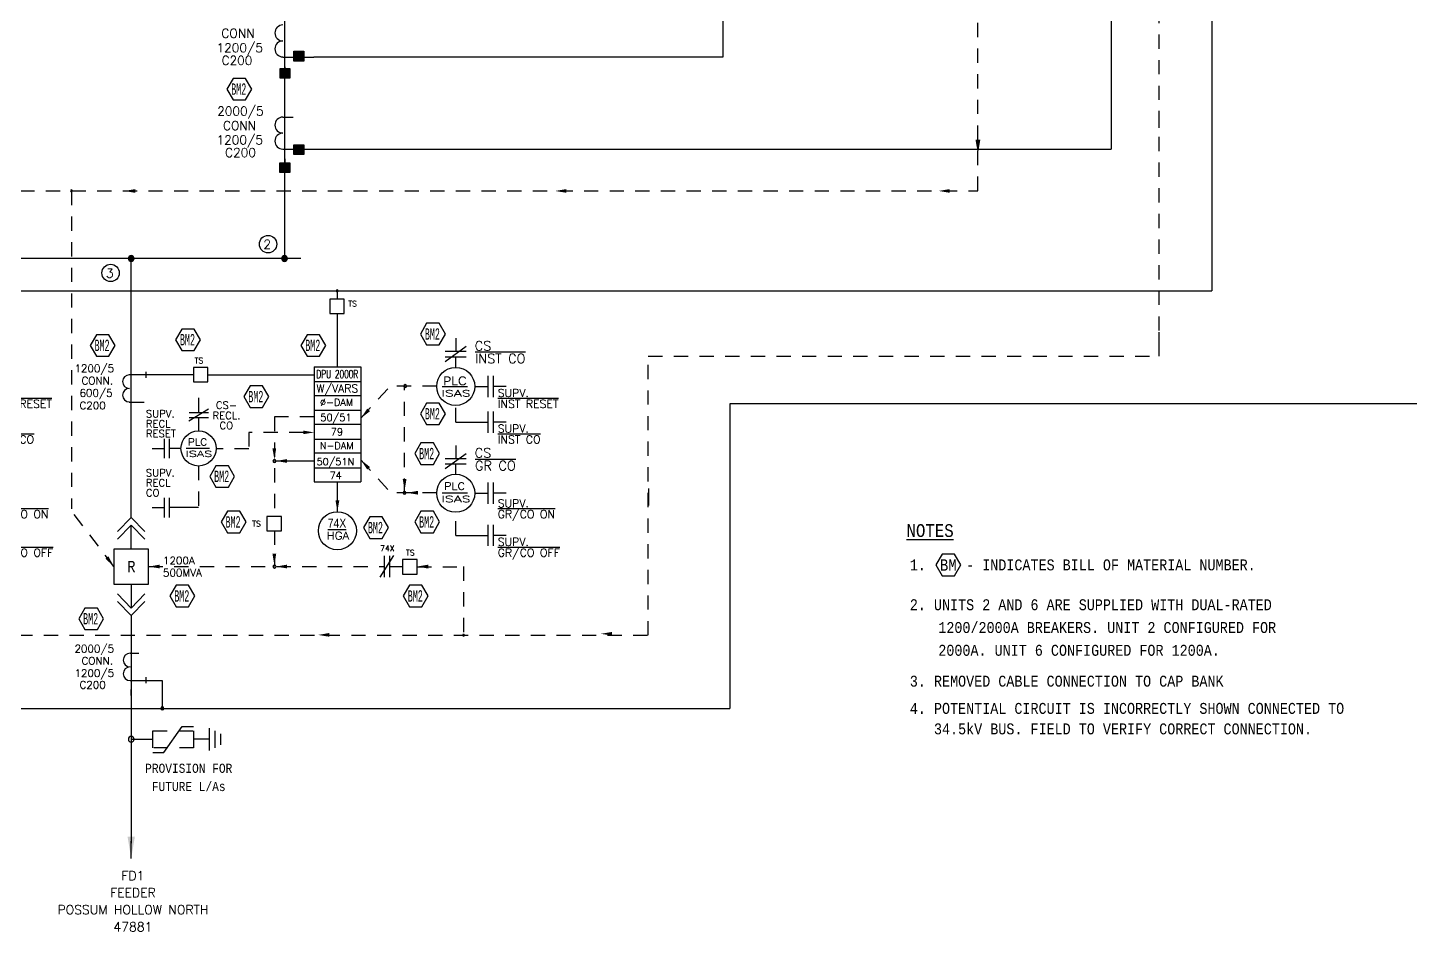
# Model space of a CAD drawing. Header units: inches. Extents: x 0.9 to 41.5, y 0.3 to 23.5.
# Drawn here: x 15.18 to 27.32, y 0.34 to 8.28 of the extents above; entities that cross this region are included whole.
import ezdxf
from ezdxf.enums import TextEntityAlignment as Align

# ---------------------------------------------------------------- set-up
doc = ezdxf.new("R2010")
doc.units = ezdxf.units.IN
doc.header["$LTSCALE"] = 0.5
doc.header["$MEASUREMENT"] = 0
doc.linetypes.add('DASH8', pattern=[0.375, 0.25, -0.125])
doc.linetypes.add('HIDDEN', pattern=[0.375, 0.25, -0.125])
doc.styles.add('MONOTXT', font='MONOTXT.shx', dxfattribs={"width": 0.85})
doc.styles.add('ROMANS', font='ROMANS.SHX')

msp = doc.modelspace()

# ---------------------------------------------------------------- hatches: boundary and pattern name
for points in [[(17.517, 8.072), (17.603, 8.072), (17.603, 7.985), (17.517, 7.985)], [(17.394, 7.921), (17.48, 7.921), (17.48, 7.834), (17.394, 7.834)], [(17.517, 7.251), (17.603, 7.251), (17.603, 7.165), (17.517, 7.165)], [(17.394, 7.093), (17.48, 7.093), (17.48, 7.007), (17.394, 7.007)]]:
    msp.add_hatch(color=256).paths.add_polyline_path(points)
h = msp.add_hatch(color=256)
edge = h.paths.add_edge_path()
edge.add_arc((16.088, 6.252), 0.0249, 0, 180)
edge.add_arc((16.088, 6.252), 0.0249, 180, 360)
h = msp.add_hatch(color=256)
edge = h.paths.add_edge_path()
edge.add_arc((17.434, 6.252), 0.0249, 0, 180)
edge.add_arc((17.434, 6.252), 0.0249, 180, 360)

# ---------------------------------------------------------------- linework, layer by layer
for p, q in [((21.282, 13.219), (21.282, 8.021)), ((24.691, 12.152), (24.691, 7.212)), ((25.576, 9.534), (25.576, 5.968)), ((17.42, 8.021), (17.691, 8.021)), ((17.523, 8.059), (17.523, 7.989)), ((17.56, 8.072), (17.56, 8.002)), ((21.282, 8.021), (17.691, 8.021)), ((17.43, 7.921), (17.43, 7.851)), ((17.436, 7.935), (17.436, 7.865)), ((25.113, 7.399), (25.113, 7.549)), ((17.42, 7.494), (17.51, 7.494)), ((17.42, 7.212), (24.691, 7.212)), ((17.523, 7.25), (17.523, 7.18)), ((17.56, 7.251), (17.56, 7.182)), ((17.436, 7.126), (17.436, 7.056)), ((17.437, 7.093), (17.437, 7.023)), ((17.577, 6.252), (1.714, 6.252)), ((16.088, 3.977), (16.088, 6.259)), ((4.287, 5.968), (25.576, 5.968)), ((17.896, 5.968), (17.896, 5.895)), ((17.959, 5.895), (17.832, 5.895)), ((17.832, 5.895), (17.832, 5.768)), ((17.959, 5.768), (17.959, 5.895)), ((17.832, 5.768), (17.959, 5.768)), ((17.896, 5.768), (17.896, 5.3)), ((25.113, 5.455), (25.113, 5.605)), ((18.845, 5.347), (19.03, 5.481)), ((18.937, 5.552), (18.937, 5.437)), ((16.088, 5.311), (16.088, 5.364)), ((18.843, 5.437), (19.03, 5.437)), ((18.843, 5.39), (19.03, 5.39)), ((18.937, 5.299), (18.937, 5.39)), ((16.634, 5.231), (16.071, 5.231)), ((16.218, 5.204), (16.218, 5.257)), ((16.761, 5.295), (16.634, 5.295)), ((16.634, 5.295), (16.634, 5.168)), ((16.761, 5.168), (16.761, 5.295)), ((16.761, 5.231), (17.693, 5.231)), ((17.693, 5.3), (18.103, 5.3)), ((17.693, 5.3), (17.693, 4.29)), ((18.103, 5.3), (18.103, 4.29)), ((19.219, 5.222), (19.219, 5.035)), ((19.266, 5.222), (19.266, 5.035)), ((16.634, 5.168), (16.761, 5.168)), ((17.693, 5.173), (18.103, 5.173)), ((19.04, 5.124), (18.818, 5.124)), ((19.104, 5.129), (19.219, 5.129)), ((19.381, 5.129), (19.266, 5.129)), ((16.071, 4.992), (16.203, 4.992)), ((16.679, 5.03), (16.679, 4.899)), ((17.693, 5.048), (18.103, 5.048)), ((16.767, 4.929), (16.594, 4.824)), ((16.596, 4.899), (16.768, 4.899)), ((16.596, 4.856), (16.768, 4.856)), ((16.679, 4.856), (16.679, 4.737)), ((17.693, 4.92), (18.103, 4.92)), ((19.219, 4.909), (19.219, 4.722)), ((19.266, 4.909), (19.266, 4.722)), ((30.543, 4.976), (21.344, 4.976)), ((21.344, 4.976), (21.344, 2.302)), ((17.693, 4.797), (18.103, 4.797)), ((18.937, 4.815), (19.219, 4.815)), ((19.381, 4.815), (19.266, 4.815)), ((16.377, 4.67), (16.377, 4.498)), ((16.42, 4.67), (16.42, 4.498)), ((17.693, 4.667), (18.103, 4.667)), ((16.271, 4.584), (16.377, 4.584)), ((16.526, 4.584), (16.42, 4.584)), ((16.774, 4.585), (16.57, 4.585)), ((17.693, 4.545), (18.103, 4.545)), ((18.843, 4.496), (19.03, 4.496)), ((18.845, 4.407), (19.03, 4.54)), ((18.937, 4.611), (18.937, 4.496)), ((17.693, 4.474), (17.345, 4.474)), ((17.693, 4.413), (18.103, 4.413)), ((18.843, 4.449), (19.03, 4.449)), ((18.937, 4.359), (18.937, 4.449)), ((17.693, 4.29), (18.103, 4.29)), ((17.898, 4.029), (17.898, 4.29)), ((19.219, 4.284), (19.219, 4.098)), ((19.265, 4.284), (19.265, 4.098)), ((16.377, 4.151), (16.377, 3.979)), ((16.42, 4.151), (16.42, 3.979)), ((19.04, 4.192), (18.817, 4.192)), ((19.104, 4.191), (19.219, 4.191)), ((19.381, 4.191), (19.265, 4.191)), ((20.633, 4.084), (20.633, 4.234)), ((16.271, 4.065), (16.377, 4.065)), ((16.68, 4.065), (16.42, 4.065)), ((16.089, 3.978), (15.969, 3.854)), ((16.089, 3.912), (15.969, 3.788)), ((16.089, 3.978), (16.209, 3.854)), ((16.089, 3.912), (16.209, 3.788)), ((16.089, 3.7), (16.089, 3.912)), ((17.407, 3.988), (17.28, 3.988)), ((17.28, 3.988), (17.28, 3.862)), ((17.407, 3.862), (17.407, 3.988)), ((19.219, 3.915), (19.219, 3.728)), ((19.266, 3.915), (19.266, 3.728)), ((17.28, 3.862), (17.407, 3.862)), ((18.937, 3.821), (19.219, 3.821)), ((19.381, 3.821), (19.266, 3.821)), ((16.241, 3.7), (15.936, 3.7)), ((15.936, 3.7), (15.936, 3.394)), ((16.241, 3.394), (16.241, 3.7)), ((18.274, 3.454), (18.394, 3.644)), ((18.309, 3.641), (18.309, 3.454)), ((18.356, 3.641), (18.356, 3.454)), ((18.356, 3.547), (18.471, 3.547)), ((18.598, 3.608), (18.471, 3.608)), ((18.471, 3.608), (18.471, 3.481)), ((18.598, 3.481), (18.598, 3.608)), ((18.471, 3.481), (18.598, 3.481)), ((15.936, 3.394), (16.241, 3.394)), ((16.089, 3.183), (15.969, 3.307)), ((16.089, 3.394), (16.089, 3.183)), ((16.089, 3.183), (16.209, 3.307)), ((16.089, 3.117), (15.969, 3.241)), ((16.089, 3.117), (16.209, 3.241)), ((16.088, 3.117), (16.088, 1.12)), ((16.078, 2.786), (16.154, 2.786)), ((16.22, 2.523), (16.22, 2.576)), ((16.078, 2.547), (16.361, 2.547)), ((16.088, 2.415), (16.088, 2.468)), ((16.361, 2.547), (16.361, 2.302)), ((6.237, 2.302), (21.344, 2.302)), ((16.279, 1.955), (16.279, 2.106)), ((16.375, 1.915), (16.534, 2.144)), ((16.534, 2.144), (16.636, 2.144)), ((16.636, 2.106), (16.636, 1.955)), ((16.773, 2.129), (16.773, 1.932)), ((16.822, 2.105), (16.822, 1.956)), ((16.872, 2.08), (16.872, 1.981)), ((16.088, 2.031), (16.279, 2.031)), ((16.773, 2.031), (16.636, 2.031)), ((16.279, 1.915), (16.375, 1.915)), ((16.088, 0.985), (16.088, 1.136)), ((16.088, 0.985), (16.088, 1.136)), ((16.088, 0.985), (16.088, 1.136))]:
    msp.add_line(p, q)
at = {"linetype": 'DASH8'}
for p, q in [((25.113, 5.394), (25.113, 11.206)), ((23.522, 6.846), (23.522, 8.978)), ((1.389, 6.846), (23.522, 6.846)), ((15.563, 6.846), (15.563, 4.054)), ((20.628, 2.944), (20.628, 5.394)), ((20.628, 5.394), (25.113, 5.394)), ((18.105, 4.85), (18.362, 5.132)), ((18.77, 5.132), (18.362, 5.132)), ((18.488, 4.195), (18.488, 5.132)), ((17.345, 4.861), (17.345, 3.988)), ((17.693, 4.861), (17.345, 4.861)), ((18.937, 4.815), (18.937, 4.962)), ((17.12, 4.725), (17.12, 4.582)), ((17.6, 4.725), (17.12, 4.725)), ((17.12, 4.582), (16.833, 4.582)), ((16.68, 4.431), (16.68, 4.065)), ((18.105, 4.483), (18.367, 4.195)), ((18.77, 4.195), (18.367, 4.195)), ((15.936, 3.547), (15.574, 4.022)), ((18.937, 3.821), (18.937, 4.024)), ((17.345, 3.862), (17.345, 3.547)), ((16.24, 3.547), (18.309, 3.547)), ((10.146, 2.944), (20.628, 2.944)), ((16.279, 2.106), (16.636, 2.106)), ((16.636, 1.955), (16.279, 1.955))]:
    msp.add_line(p, q, dxfattribs=at)
at = {"linetype": 'Continuous', "lineweight": 30}
msp.add_line((17.435, 8.472), (17.435, 6.252), dxfattribs=at)
at = {"linetype": 'HIDDEN'}
for p, q in [((18.598, 3.545), (19.005, 3.545)), ((19.005, 3.547), (19.005, 2.944))]:
    msp.add_line(p, q, dxfattribs=at)
for points in [[(17.517, 8.072), (17.603, 8.072), (17.603, 7.985), (17.517, 7.985)], [(17.396, 7.921), (17.482, 7.921), (17.482, 7.834), (17.396, 7.834)], [(17.517, 7.251), (17.603, 7.251), (17.603, 7.165), (17.517, 7.165)], [(17.394, 7.093), (17.48, 7.093), (17.48, 7.007), (17.394, 7.007)]]:
    msp.add_lwpolyline(points, close=True)
at = {"lineweight": -3}
for points in [[(17.091, 7.644), (17.146, 7.739), (17.091, 7.833), (16.982, 7.833), (16.927, 7.739), (16.982, 7.644)], [(16.641, 5.444), (16.696, 5.539), (16.641, 5.633), (16.532, 5.633), (16.477, 5.539), (16.532, 5.444)], [(18.791, 5.494), (18.846, 5.589), (18.791, 5.683), (18.682, 5.683), (18.627, 5.589), (18.682, 5.494)], [(15.891, 5.394), (15.946, 5.489), (15.891, 5.583), (15.782, 5.583), (15.727, 5.489), (15.782, 5.394)], [(17.741, 5.394), (17.796, 5.489), (17.741, 5.583), (17.632, 5.583), (17.577, 5.489), (17.632, 5.394)], [(17.241, 4.944), (17.296, 5.039), (17.241, 5.133), (17.132, 5.133), (17.077, 5.039), (17.132, 4.944)], [(18.791, 4.794), (18.846, 4.889), (18.791, 4.983), (18.682, 4.983), (18.627, 4.889), (18.682, 4.794)], [(18.741, 4.444), (18.796, 4.539), (18.741, 4.633), (18.632, 4.633), (18.577, 4.539), (18.632, 4.444)], [(16.941, 4.244), (16.996, 4.339), (16.941, 4.433), (16.832, 4.433), (16.777, 4.339), (16.832, 4.244)], [(17.041, 3.844), (17.096, 3.939), (17.041, 4.033), (16.932, 4.033), (16.877, 3.939), (16.932, 3.844)], [(18.741, 3.844), (18.796, 3.939), (18.741, 4.033), (18.632, 4.033), (18.577, 3.939), (18.632, 3.844)], [(18.291, 3.794), (18.346, 3.889), (18.291, 3.983), (18.182, 3.983), (18.127, 3.889), (18.182, 3.794)], [(23.317, 3.466), (23.371, 3.561), (23.317, 3.655), (23.208, 3.655), (23.153, 3.561), (23.208, 3.466)], [(16.591, 3.194), (16.646, 3.289), (16.591, 3.383), (16.482, 3.383), (16.427, 3.289), (16.482, 3.194)], [(18.641, 3.194), (18.696, 3.289), (18.641, 3.383), (18.532, 3.383), (18.477, 3.289), (18.532, 3.194)], [(15.791, 2.994), (15.846, 3.089), (15.791, 3.183), (15.682, 3.183), (15.627, 3.089), (15.682, 2.994)]]:
    msp.add_lwpolyline(points, close=True, dxfattribs=at)
for centre, radius in [((17.29, 6.378), 0.0764), ((15.907, 6.125), 0.0764), ((18.937, 5.129), 0.167), ((16.679, 4.584), 0.154), ((18.937, 4.191), 0.167), ((17.898, 3.862), 0.167)]:
    msp.add_circle(centre, radius)
for centre, radius, start, end in [((17.42, 8.232), 0.0703, 90, 270), ((17.42, 8.092), 0.0703, 90, 270), ((17.42, 7.423), 0.0703, 90, 270), ((17.42, 7.283), 0.0703, 90, 270), ((15.563, 6.846), 0.00781, 0, 180), ((15.563, 6.846), 0.00781, 180, 0), ((16.088, 6.252), 0.0249, 0, 180), ((16.088, 6.252), 0.0249, 0, 180), ((16.088, 6.252), 0.0249, 180, 0), ((16.088, 6.252), 0.0249, 180, 0), ((17.434, 6.252), 0.0249, 0, 180), ((17.434, 6.252), 0.0249, 180, 0), ((17.896, 5.968), 0.00781, 0, 180), ((17.896, 5.968), 0.00781, 180, 0), ((16.072, 5.171), 0.0598, 90, 270), ((16.072, 5.052), 0.0598, 90, 270), ((18.493, 5.132), 0.0125, 0, 180), ((18.493, 5.132), 0.0125, 180, 0), ((17.345, 4.474), 0.0125, 0, 180), ((17.345, 4.474), 0.0125, 180, 0), ((18.488, 4.195), 0.0125, 0, 180), ((18.488, 4.195), 0.0125, 180, 0), ((17.345, 3.547), 0.0125, 0, 180), ((17.345, 3.547), 0.0125, 180, 0), ((19.006, 2.944), 0.00781, 0, 180), ((19.006, 2.944), 0.00781, 180, 0), ((16.078, 2.726), 0.0598, 90, 270), ((16.078, 2.606), 0.0598, 90, 270), ((16.361, 2.302), 0.0133, 0, 180), ((16.361, 2.302), 0.0133, 180, 0), ((16.088, 2.031), 0.0249, 0, 180), ((16.088, 2.031), 0.0249, 180, 0)]:
    msp.add_arc(centre, radius, start, end)
for points in [[(23.543, 7.294), (23.522, 7.169), (23.501, 7.294)], [(16.123, 6.829), (16.123, 6.861), (16.025, 6.845)], [(19.908, 6.829), (19.908, 6.861), (19.81, 6.845)], [(23.274, 6.829), (23.274, 6.861), (23.177, 6.845)], [(18.16, 4.934), (18.185, 4.912), (18.105, 4.85)], [(17.6, 4.741), (17.6, 4.71), (17.694, 4.725)], [(17.361, 4.586), (17.328, 4.586), (17.345, 4.487)], [(17.457, 4.458), (17.457, 4.491), (17.357, 4.474)], [(18.16, 4.399), (18.185, 4.421), (18.105, 4.483)], [(18.505, 4.315), (18.472, 4.315), (18.488, 4.215)], [(17.915, 4.128), (17.882, 4.128), (17.898, 4.029)], [(18.606, 4.179), (18.606, 4.212), (18.507, 4.195)], [(17.361, 3.659), (17.328, 3.659), (17.345, 3.56)], [(15.862, 3.616), (15.888, 3.637), (15.936, 3.547)], [(16.339, 3.531), (16.339, 3.564), (16.24, 3.547)], [(17.457, 3.531), (17.457, 3.564), (17.357, 3.547)], [(18.696, 3.53), (18.696, 3.564), (18.596, 3.547)], [(17.828, 2.931), (17.828, 2.964), (17.73, 2.947)], [(20.309, 2.941), (20.309, 2.973), (20.211, 2.957)], [(16.12, 1.175), (16.056, 1.175), (16.088, 0.985)]]:
    msp.add_solid(points)

# ---------------------------------------------------------------- texts
at = {"style": 'ROMANS'}
for s, height, p in [('CONN', 0.0781, (16.88, 8.19)), ('1200/5', 0.0781, (16.837, 8.063)), ('C200', 0.0781, (16.881, 7.952)), ('2000/5', 0.0781, (16.843, 7.507)), ('CONN', 0.0781, (16.894, 7.38)), ('1200/5', 0.0781, (16.837, 7.254)), ('C200', 0.0781, (16.912, 7.143)), ('2', 0.0797, (17.248, 6.336)), ('3', 0.0797, (15.865, 6.083)), ('TS', 0.0498, (17.993, 5.831)), ('CS', 0.0826, (19.104, 5.444)), ('TS', 0.0498, (16.644, 5.331)), ('%%OINST CO', 0.0826, (19.107, 5.332)), ('1200/5', 0.0664, (15.59, 5.254)), ('600/5', 0.0664, (15.634, 5.038)), ('CONN.', 0.0664, (15.652, 5.146)), ('SUPV.', 0.0702, (19.306, 5.036)), ('%%OINST RESET', 0.07025, (14.859, 4.941)), ('C200', 0.0664, (15.634, 4.928)), ('CS-', 0.0646, (16.832, 4.932)), ('%%C-DAM', 0.0623, (17.745, 4.957)), ('%%OINST RESET', 0.07025, (19.306, 4.941)), ('SUPV.', 0.0646, (16.217, 4.857)), ('RECL.', 0.0646, (16.802, 4.841)), ('50/51', 0.0623, (17.749, 4.825)), ('RECL', 0.0646, (16.217, 4.769)), ('RESET', 0.0646, (16.217, 4.682)), ('CO', 0.0646, (16.863, 4.753)), ('79', 0.0623, (17.84, 4.699)), ('SUPV.', 0.0702, (19.306, 4.723)), ('%%OINST CO', 0.0702, (14.859, 4.628)), ('N-DAM', 0.0623, (17.744, 4.577)), ('%%OINST CO', 0.0702, (19.306, 4.628)), ('50/51N', 0.0623, (17.715, 4.438)), ('CS', 0.0826, (19.104, 4.504)), ('SUPV.', 0.0646, (16.217, 4.337)), ('74', 0.0623, (17.83, 4.316)), ('%%OGR CO', 0.0826, (19.107, 4.392)), ('RECL', 0.0646, (16.217, 4.25)), ('CO', 0.0646, (16.217, 4.163)), ('SUPV.', 0.0702, (19.306, 4.067)), ('%%OGR/CO ON', 0.07025, (14.859, 3.972)), ('%%OGR/CO ON', 0.07025, (19.306, 3.972)), ('TS', 0.0498, (17.149, 3.899)), ('SUPV.', 0.0702, (19.306, 3.729)), ('%%OGR/CO OFF', 0.07025, (14.859, 3.634)), ('74X', 0.0498, (18.273, 3.682)), ('TS', 0.0498, (18.5, 3.644)), ('%%OGR/CO OFF', 0.07025, (19.306, 3.634)), ('500MVA', 0.0664, (16.367, 3.46)), ('1200A', 0.0664, (16.367, 3.567)), ('2000/5', 0.0664, (15.59, 2.793)), ('CONN.', 0.0664, (15.652, 2.686)), ('1200/5', 0.0664, (15.59, 2.578)), ('C200', 0.0664, (15.634, 2.475))]:
    msp.add_text(s, height=height, dxfattribs=at).set_placement(p)
for s, height, width, p, p2 in [('DPU 2000R', 0.0702, 0.598672, (17.714, 5.202), (18.081, 5.202)), ('W/VARS', 0.0702, 0.912975, (17.714, 5.076), (18.081, 5.076)), ('ISAS', 0.0558, 1.52841, (18.812, 5.04), (19.068, 5.04)), ('PLC', 0.0611, 1.040676, (16.586, 4.611), (16.755, 4.611)), ('ISAS', 0.0513, 1.52841, (16.565, 4.511), (16.8, 4.511)), ('PLC', 0.0664, 1.040676, (18.835, 4.22), (19.019, 4.22)), ('ISAS', 0.0558, 1.52841, (18.812, 4.112), (19.068, 4.112)), ('HGA', 0.0664, 1.05224, (17.803, 3.785), (18.002, 3.785))]:
    msp.add_text(s, height=height, dxfattribs=dict(at, width=width)).set_placement(p, p2, align=Align.FIT)
msp.add_text('PLC', height=0.0789).set_placement((18.828, 5.217), align=Align.TOP_LEFT)
at = {"width": 0.85}
msp.add_text('%%U74X', height=0.08, dxfattribs=at).set_placement((17.895, 3.929), align=Align.MIDDLE)
at = {"style": 'MONOTXT', "width": 0.85}
msp.add_text('%%uNOTES', height=0.1125, dxfattribs=at).set_placement((23.102, 3.807), align=Align.CENTER)
msp.add_text('R', height=0.1, dxfattribs=at).set_placement((16.089, 3.547), align=Align.MIDDLE)
at = {"color": 7, "style": 'MONOTXT', "width": 0.85}
for s, p in [('1.     - INDICATES BILL OF MATERIAL NUMBER.', (22.924, 3.514)), ('2. UNITS 2 AND 6 ARE SUPPLIED WITH DUAL-RATED', (22.924, 3.164)), ('1200/2000A BREAKERS. UNIT 2 CONFIGURED FOR', (23.174, 2.964)), ('2000A. UNIT 6 CONFIGURED FOR 1200A.', (23.174, 2.764)), ('3. REMOVED CABLE CONNECTION TO CAP BANK', (22.924, 2.493)), ('4. POTENTIAL CIRCUIT IS INCORRECTLY SHOWN CONNECTED TO ', (22.924, 2.254)), ('   34.5kV BUS. FIELD TO VERIFY CORRECT CONNECTION.', (22.924, 2.074))]:
    msp.add_text(s, height=0.096, dxfattribs=at).set_placement(p)
at = {"style": 'MONOTXT', "width": 0.85}
for s, p in [('PROVISION FOR', (16.593, 1.776)), ('FUTURE L/As', (16.593, 1.616))]:
    msp.add_text(s, height=0.08, dxfattribs=at).set_placement(p, align=Align.MIDDLE_CENTER)
at = {"style": 'ROMANS'}
for s, height, p in [('FD1', 0.0797, (16.103, 0.834)), ('FEEDER', 0.0797, (16.103, 0.684)), ('POSSUM HOLLOW NORTH', 0.07969, (16.103, 0.534)), ('47881', 0.0797, (16.103, 0.384))]:
    msp.add_text(s, height=height, dxfattribs=at).set_placement(p, align=Align.MIDDLE)
at = {"lineweight": -3, "style": 'MONOTXT', "width": 0.497479}
for p, p2 in [((16.966, 7.689), (17.098, 7.689)), ((16.516, 5.489), (16.648, 5.489)), ((18.666, 5.539), (18.798, 5.539)), ((15.766, 5.439), (15.898, 5.439)), ((17.616, 5.439), (17.748, 5.439)), ((17.116, 4.989), (17.248, 4.989)), ((18.666, 4.839), (18.798, 4.839)), ((18.616, 4.489), (18.748, 4.489)), ((16.816, 4.289), (16.948, 4.289)), ((16.916, 3.889), (17.048, 3.889)), ((18.166, 3.839), (18.298, 3.839)), ((18.616, 3.889), (18.748, 3.889)), ((16.466, 3.239), (16.598, 3.239)), ((18.516, 3.239), (18.648, 3.239)), ((15.666, 3.039), (15.798, 3.039))]:
    msp.add_attdef('BM2', text='', height=0.1, dxfattribs=at).set_placement(p, p2, align=Align.FIT)
at = {"lineweight": -3, "style": 'MONOTXT', "width": 0.85}
msp.add_attdef('BM', text='', height=0.1, dxfattribs=at).set_placement((23.262, 3.561), align=Align.MIDDLE)

doc.saveas('drawing.dxf')
